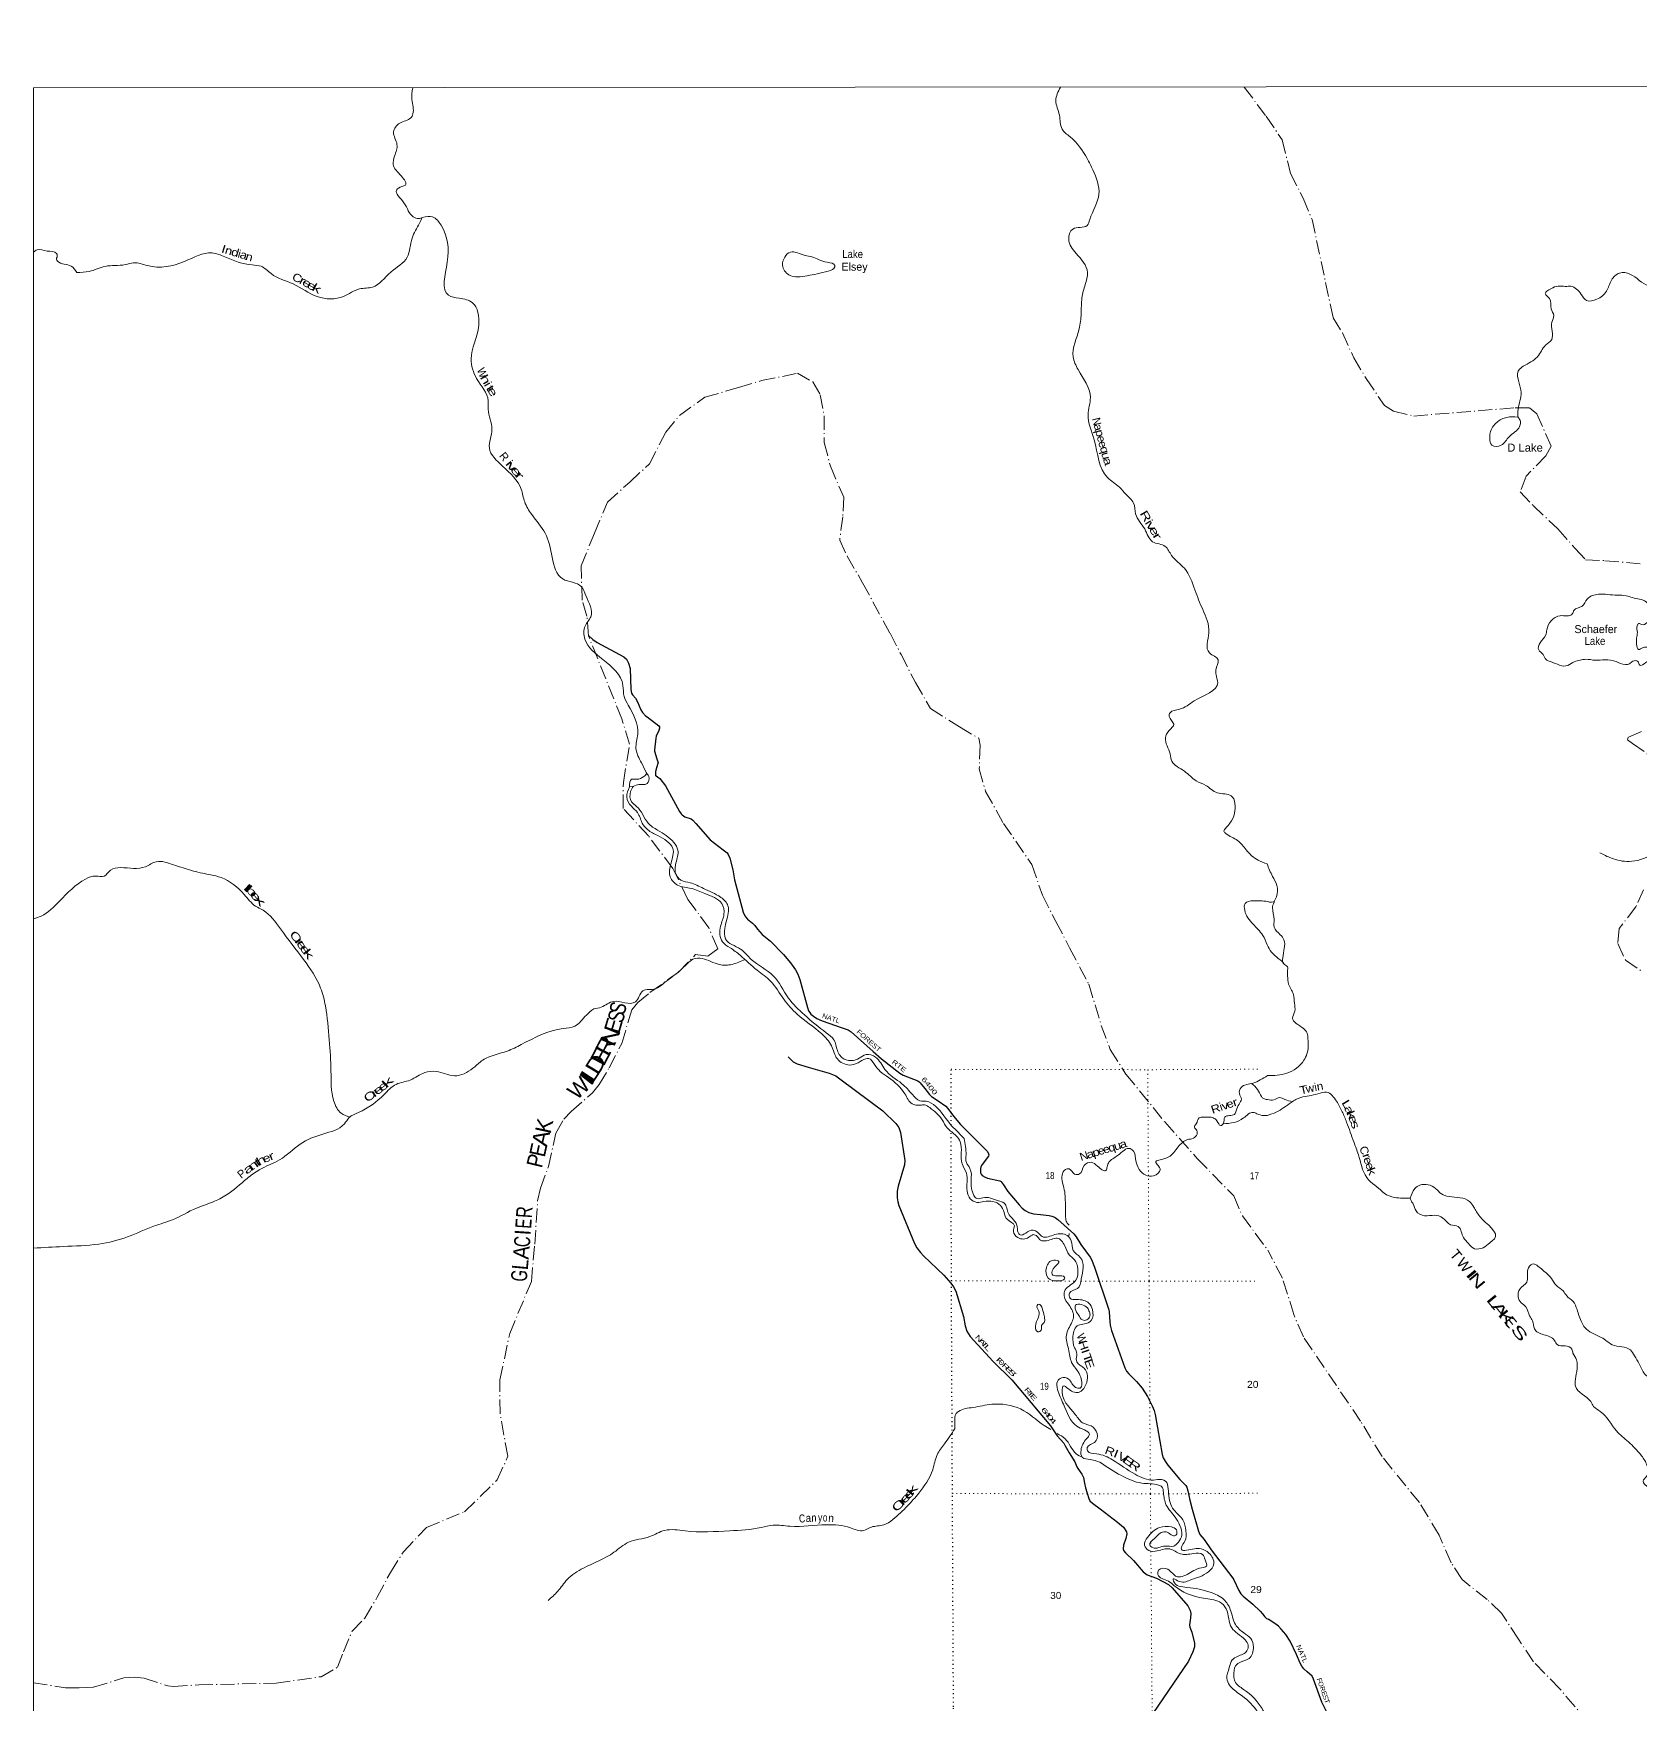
# Model space of a CAD drawing. Header units: feet. Extents: x -3 to 248627, y 0 to 184934.
# Drawn here: x 0 to 40191, y 143156 to 184934 of the extents above; entities that cross this region are included whole.
import ezdxf
from ezdxf.enums import TextEntityAlignment as Align

# ---------------------------------------------------------------- set-up
doc = ezdxf.new("R2010")
doc.units = ezdxf.units.FT
doc.header["$LTSCALE"] = 70
doc.linetypes.add('DOT_DASHED', pattern=[7.7, 5, -1.2, 0.3, -1.2])
doc.linetypes.add('DOTTED', pattern=[1.5, 0.3, -1.2])
for name, color, linetype, lineweight in [('29', 7, 'Continuous', 25), ('30', 7, 'Continuous', 35), ('39', 7, 'Continuous', 13), ('4', 7, 'Continuous', 13), ('44', 7, 'DOT_DASHED', 13), ('6', 7, 'DOTTED', 25), ('7', 7, 'DOTTED', 13)]:
    doc.layers.add(name, color=color, linetype=linetype, lineweight=lineweight)
doc.layers.add('41', color=7, linetype='Continuous')

msp = doc.modelspace()

# ---------------------------------------------------------------- linework, layer by layer
at = {"layer": '29'}
for points in [[(13881.97, 169885.85), (13985.37, 169783.3), (14095.18, 169711.25), (14763.25, 169347.72), (14829.52, 169288.32), (14882.4, 169193.74), (14919.2, 169053.32), (14941.78, 168529.02), (14958.56, 168443.62), (14980.55, 168396.64), (15057.19, 168318.75), (15109.82, 168224.64), (15191.04, 168028.23), (15232.78, 167956.71), (15308.17, 167878.27), (15345.22, 167849.83)], [(15345.22, 167849.83), (15640.54, 167623.14), (15657.54, 167600.27), (15657.54, 167565.29), (15643.1, 167508.63), (15576.9, 167362.2), (15563.73, 167319.25), (15531.2, 167020.55), (15532.54, 166988.95), (15537.33, 166963.43), (15584.15, 166827.09), (15617.22, 166721.95), (15619.92, 166698.41), (15618.98, 166678.61), (15567.56, 166519.55), (15558.08, 166477.82), (15554.05, 166417.3), (15556.74, 166386.36), (15562.12, 166377.61), (15570.27, 166370.88), (15641.42, 166325.83), (15662.9, 166307.16), (15804.27, 166123.18), (16158.57, 165482.4), (16196.57, 165425.98), (16220.77, 165401.77), (16253.03, 165374.87), (16293.67, 165350.63), (16448.47, 165297.34), (16486.92, 165267.26), (16567.42, 165183.55), (16920.6, 164775.85), (17250.65, 164520.48)], [(17250.65, 164520.48), (17345.66, 164446.96), (17376.78, 164403.72), (17412.51, 164316.77), (17488.16, 164027.9), (17535.54, 163773.01), (17748.13, 162966.58), (17788.1, 162871.69), (17814.99, 162838.06), (17859.34, 162794.47), (17984.25, 162694.78), (18043.5, 162633.61), (18111.41, 162544.87), (18164.48, 162472.2), (18226.47, 162406.95), (18431.98, 162241.45), (18758.7, 161909.94), (18933.35, 161700.13), (19059.61, 161522.01), (19118.85, 161412.28), (19167.11, 161285.58), (19355.12, 160583.48), (19385, 160501.67), (19414.57, 160455.94), (19444.15, 160418.28), (19506.7, 160363.4), (19589.32, 160309.33), (19721.98, 160252.22), (20228.58, 160078.56), (20371.64, 160021.48), (20447.85, 159973.43), (21000.11, 159484.59), (21207.72, 159299.02), (21667.44, 158940.04), (21749.57, 158888.48), (22119.55, 158746.12), (22151.35, 158726.17), (22178.23, 158700.62), (22293.05, 158558.32), (22406.74, 158406.04), (22462.61, 158354.43), (22627.68, 158250.97), (22815.38, 158112.82), (22865.42, 158061.57), (23008.85, 157867.56), (23186.49, 157653.67), (23856.05, 156978.69), (23888.04, 156923.79), (23890.73, 156899.57), (23884.67, 156868.35), (23723.11, 156658.37), (23691.79, 156600.97), (23681.03, 156555.24), (23683.95, 156453.17), (23697.16, 156418.04), (23726.74, 156385.76), (23796.87, 156343.36), (23861.16, 156319.85), (24168.63, 156247.23), (24197.2, 156231.08), (24207.96, 156220.32), (24255.38, 156153.33), (24364.57, 155985.23), (24647.15, 155651.43), (24729.51, 155567.96), (24804.78, 155511.46), (24890.81, 155460.35), (24949.96, 155438.83), (25007.48, 155426.63), (25187.15, 155406.76)], [(18871.33, 159346.71), (19000.56, 159226.57), (19098.95, 159173.32), (19376.3, 159094.68), (19902.88, 158939.23), (20065.16, 158876.86), (20198.68, 158778.32), (21240.03, 158001.18), (21568.68, 157685.76), (21640.55, 157582.9), (21686.18, 157457.42), (21791.1, 156759.72), (21780.36, 156650.25), (21624.38, 156112.78), (21602.91, 155990.34), (21603.7, 155821.29), (21613.66, 155724.02), (21642.74, 155632.66), (22033.05, 154685.63), (22095.36, 154576.56), (22183.6, 154456.96), (22258.88, 154376.64), (22769, 153887.54), (22941.72, 153687.58), (23006.24, 153596.12), (23065.94, 153489.53), (23259.65, 152853.78), (23302.89, 152624.98), (23344.98, 152490.47), (23424.58, 152360.51), (23997.58, 151731.14), (24465.38, 151277.94), (25432.24, 150128.61), (25598.05, 149872.44), (25765.5, 149690.64), (25802.15, 149625.48), (25903.13, 149450.38), (26038.68, 149224.17), (26092.5, 149098.21), (26117.73, 149061.9), (26220.79, 148915.86), (26259.18, 148829.2), (26286.09, 148691.23), (26312.95, 148576.33), (26393.6, 148307.31), (26420.48, 148253.51), (26481.16, 148190.11), (26676.53, 148046.65), (27113.63, 147715.83), (27259.26, 147589.05), (27333.55, 147476.08), (27345.29, 147422.26), (27318.3, 147307.2), (27256.89, 147138.03), (27253.88, 147051.02), (27259.26, 147007.98), (27309.96, 146953.5), (27507.57, 146759.83), (27748.55, 146478.03), (27850.49, 146400.29), (28081.69, 146317.34), (28383, 146157.9), (28480.26, 146070.67), (28872.29, 145625.25), (28924.5, 145506.81), (28942.18, 145431.56), (28931.39, 145326.01), (28912.16, 145151.08), (28915.3, 145092.61), (28969.23, 144968.58), (29032.76, 144693.7), (29033.59, 144597.62), (28997.68, 144474.46), (28888.4, 144244.71), (27995.87, 142935.12)], [(25187.15, 155406.76), (25403.07, 155382.88), (25466.12, 155370.23), (25519.89, 155350.06), (25552.15, 155332.57), (25618.29, 155283.76), (26017.24, 154920.98), (26079.97, 154850.61), (26195.31, 154654.42), (26425.62, 154340.39), (26463.51, 154279.38), (26537.2, 154089.92), (26893.65, 153028.46), (26903.82, 152970.99), (26919.04, 152727.95), (26928.6, 152638.39), (26962.22, 152511.21), (27291.84, 151574.9), (27337.23, 151488.36), (27392.92, 151422.82), (27582.47, 151237.14), (27727.04, 151066.01), (27857.22, 150861.1), (27977.06, 150624.83), (28025.45, 150506.46), (28054.08, 150406.2), (28227.09, 149408.88), (28255.93, 149328.44), (28299.67, 149244.78), (28371.21, 149144.3), (28665.95, 148786.47), (28819.2, 148636.73), (28845.41, 148589.74), (28866.02, 148498.37), (28915.3, 148267.6), (28974.57, 148044.94), (29133.06, 147488.13), (29172.29, 147409.21), (29275.27, 147279.24), (29453.11, 147023.16), (29993.34, 146320.61), (30022.69, 146271.2), (30144.37, 146008.73), (30194.97, 145927.85), (30255.44, 145866.76), (30491.21, 145667.3), (30680.73, 145487.64), (30732.64, 145428.83), (30795.8, 145347.71), (30834.8, 145310.47), (30879.12, 145289.74)], [(32354.95, 142949.1), (32221.04, 143217.51), (32015.07, 143794.63), (31974.58, 143863.05), (31853.69, 143972.76), (31773.12, 144052.89), (31719.35, 144117.45), (31680.02, 144194.66), (31588.51, 144411.11), (31428.19, 144737.64), (31321.47, 144905.66), (31205.92, 145041.62), (31133.28, 145115.49), (31068.76, 145169.3), (30879.12, 145289.74)]]:
    msp.add_lwpolyline(points, dxfattribs=at)
at = {"layer": '39'}
for p, q in [((15001.49, 166111.53), (14912.49, 166112.16)), ((25891.23, 154855.71), (25897.01, 154932.18))]:
    msp.add_line(p, q, dxfattribs=at)
for points in [[(9484.03, 183576.28), (9464.19, 183278.49), (9490.11, 182921.33), (9435.58, 182822.47), (9161.22, 182689.37), (9007.78, 182471.49), (9092.22, 182156.69), (9031.48, 181868.16), (8997.03, 181658.31), (9204.49, 181365.68), (9303.11, 181141.67), (9210.32, 181105.38), (9081.19, 181018.64), (9264.43, 180701.8), (9500.07, 180346.6), (9637.17, 180306.21), (9722.56, 180327.65)], [(25681.82, 183587.85), (25568.18, 183254.12), (25656.61, 182888.87), (25722.87, 182541.79), (25922.35, 182350.04), (26349.4, 181807.14), (26494.35, 181520.57), (26647.11, 180919.23), (26416.7, 180283.68), (26352.05, 180134.38), (25989, 180041.65), (25889.98, 179787.43), (26077.22, 179434.27), (26359.14, 178955.97), (26302.43, 178657.35), (26221.5, 178326.45), (26201, 177924.91), (26150.27, 177545.58), (26000.47, 176845.44), (26125.23, 176530.63), (26431.17, 175832.38), (26374.35, 175402.6), (26527.09, 174773.01), (26861.05, 173828.59), (27157.28, 173590.41), (27322.49, 173408.76), (27511.86, 173192.81), (27564.07, 172920.39), (27789.61, 172545.02), (27988.98, 172228.17), (28305.48, 172109.03), (28458.55, 171885.02), (28782.95, 171562.08), (29044.65, 171021.24), (29241.86, 170530.86), (29394.64, 169951.71), (29410.35, 169447.25), (29628, 169273.67), (29567.29, 169017.42), (29615.43, 168710.7), (29024.2, 168246.76), (28663.07, 168039.02), (28423.03, 167948.28), (28400.78, 167861.52), (28515.55, 167663.74), (28404.52, 167508.4), (28307.57, 167322.79), (28426.21, 166921.21), (28470.43, 166741.61), (28782.78, 166491.32), (29081.03, 166247.09), (29316.87, 166136.05), (29605.08, 165950.34), (29953.88, 165873.57), (30034.18, 165437.7), (29922.95, 165193.27), (29830.21, 165080.6)], [(1087.98, 178960.54), (1390.47, 178982.66), (1791.87, 179109.68), (2296.04, 179153.94), (2505.8, 179200.29), (2850.56, 179129.58), (3778.25, 179232.25), (4466.07, 179445.96), (4786.61, 179347), (5472.07, 179145.04), (5693.86, 179112.7), (5941.74, 178929.01), (6496.07, 178670.59), (7096.74, 178353.63), (7754.13, 178359.52), (8153.56, 178547.07), (8480.28, 178593.39), (8936.32, 178964.55), (9345.98, 179337.74), (9469.39, 179813.91), (9655.22, 180189.17), (9723.9, 180330.4)], [(9723.9, 180330.4), (9984.04, 180346.48), (10193.59, 180136.57), (10350.11, 179214.39), (10383.71, 178387.08), (10647.82, 178314.37), (10978.43, 178201.29), (11135.26, 177638.28), (10947.02, 176792.86), (11083.74, 176304.52), (11373.66, 175747.53), (11373.49, 175541.71), (11465.84, 175039.25), (11402.93, 174567.1), (11729.24, 174119.06), (12198.61, 173539.83), (12285.06, 173220.99), (12460.24, 172908.18), (12798.63, 172439.96), (12969.54, 171840.63), (13235.27, 171295.75), (13701.82, 171108.72), (13816.39, 170879.49), (13939.77, 170350.48), (13796.91, 170119.22), (13788.57, 169794.35), (14239.86, 169285.75), (14743.45, 168631.85), (14771.46, 168361.45), (14876.13, 168139.47), (15113.48, 167415.01), (15068.82, 167057.87), (15205.65, 166700.68), (15322.41, 166456.5)], [(37118.36, 175344.78), (37126.82, 175534.46), (37204.36, 175960.15), (37144.4, 176222.58), (37128.82, 176488.98), (37353.08, 176668.27), (37534.85, 176781.03), (37609.63, 176849.53), (37815.97, 177137.82), (37967.54, 177278.87), (37976.05, 177492.77), (37972.49, 177718.79), (38019.22, 177880.17), (37953.02, 178051.79), (37913.2, 178304.1), (37806.56, 178429.37), (37943.97, 178550.26), (38125.65, 178618.62), (38307.17, 178610.29), (38446.35, 178612.11), (38708.14, 178407.92), (38834.9, 178260.43), (39099.19, 178288.31), (39335.6, 178487.77), (39463.26, 178766.07), (39663.31, 178941.36), (39923.47, 178918.8), (40394.85, 178631.58), (40560.27, 178641.44), (40774.45, 178816.7), (41186.24, 178969.49), (41488.98, 179055.85), (42167.27, 179327.33), (42427.8, 179482.35), (42730.59, 179594.93), (42944.65, 179717.73), (43326.11, 179830.21), (43840.86, 180025.23), (44450.47, 180244.34), (44680.74, 180401.43), (44777.44, 180344.79), (45216.78, 180162.55), (45436.96, 180319.64), (45588.51, 180446.57), (45816.39, 180424.05), (46090.06, 180116.93), (46094.71, 179444.92), (45930.86, 179217.11), (46023.28, 179045.45), (46115.57, 178809.21), (46157.23, 178472.14), (46235.61, 178338.84), (46303.71, 178106.68), (46319.48, 177949.27)], [(1087.98, 178960.54), (942.92, 179117.97), (602.22, 179241.15), (574.03, 179291.6), (592.23, 179342.04), (580.2, 179430.83), (342.3, 179493.44), (90.26, 179523.77), (1.51, 179465)], [(19106.09, 179448.19), (18928.65, 179468.42), (18789.4, 179343.35), (18730.75, 179137.55), (18891.88, 178899.4), (19345.58, 178875.07), (19878.04, 178991.97), (20039.45, 179098.87), (20039.48, 179129.13), (19849.99, 179211.91), (19466.96, 179347.21), (19295.59, 179383.57), (19106.09, 179448.19)], [(37118.36, 175344.78), (36846.04, 175335.07), (36591.62, 175208.29), (36427.7, 174948.19), (36419.35, 174815.02), (36473.45, 174639.37), (36701.37, 174639.05), (36905.54, 174852.68), (37166.27, 175108.6), (37176.68, 175263.97), (37118.37, 175344.9)], [(38680.98, 169266.32), (38533.66, 169228.18), (38374.11, 169133.56), (37938.63, 169229.02), (37825.78, 169279.62), (37751.42, 169408.88), (37642.73, 169520.03), (37675.38, 169699.58), (37819, 169895.13), (37843.47, 170020.21), (37954.88, 170250.11), (38179.04, 170376.93), (38352.5, 170372.65), (38469.56, 170408.81), (38493.84, 170443.09), (38526.26, 170515.69), (38724.13, 170610.26), (38857.64, 170793.71), (39140.28, 170914.4), (39606.16, 170887.51), (39830.03, 170877.11), (39985.24, 170828.46), (40329.94, 170723.03), (40474.48, 170397.93), (40355.09, 170210.42), (40215.79, 170154.11), (40149.29, 170182.46), (40104.8, 170126.02), (40110.49, 169956.49), (40090.02, 169813.24), (40091.73, 169665.92), (40139.87, 169534.69), (40254.93, 169578.92), (40363.85, 169578.77), (40391.74, 169411.23), (40399.52, 169269.96), (40322.74, 169207.51), (40169.29, 169137.09), (40121.09, 169236.04), (40000.07, 169238.23), (39911.19, 169173.78), (39810.3, 169155.76), (39576.48, 169230.75), (39304.27, 169275.53), (39054.13, 169263.78), (38820.21, 169288.32), (38680.98, 169266.32)], [(14908.72, 166097.43), (14957.28, 166287.09), (15086.33, 166287.06), (15268.29, 166359.27), (15305.75, 166390.13), (15332.3, 166441.63)], [(15001.49, 166111.53), (15142.69, 166155.89), (15344.36, 166180.05), (15386.86, 166359.62), (15322.41, 166456.5)], [(14908.72, 166097.43), (14837.94, 165847.24), (14952.69, 165613.15), (15107.83, 165455.72), (15224.57, 165193.37), (15359.54, 165029.89), (15611.48, 164878.49), (15990.33, 164561.6), (15945.66, 164192.35), (15923.19, 163845.29), (16110.56, 163643.46), (16451.29, 163558.63), (16791.97, 163429.4), (17213.22, 163183.11), (17267.45, 162912.71), (17184.52, 162618.13), (17232.6, 162224.65), (17420.01, 162077.3), (17673.94, 161887.56), (18099.12, 161512.14), (18431.62, 161241.66), (18761.96, 160789.59), (19100.42, 160416.2), (19707, 159929.75), (19956.79, 159620.96), (20103.73, 159296.06), (20406.08, 159144.64), (20623.92, 159203.1), (20817.59, 159301.92), (20888.17, 159307.96), (21033.24, 159158.6), (21178.28, 158985.03), (21379.81, 158833.65), (21792.86, 158421.9), (21974.15, 158177.7), (22177.79, 158141.33), (22284.67, 158147.35), (22417.7, 158078.71), (22721.95, 157777.98), (22858.9, 157566.08), (23074.51, 157376.34), (23175.21, 157227), (23225.17, 156678.14), (23331.85, 156442.03), (23347.8, 156220.07), (23428.12, 155802.36), (23595.41, 155709.5), (23770.87, 155731.65), (24180.15, 155636.7), (24272.76, 155461.13), (24347.23, 155289.6), (24530.6, 155128.12), (24506.29, 154986.88), (24617.07, 154829.47), (24893.34, 154837.46), (25000.27, 154904.02), (25103.08, 154861.62), (25161.49, 154782.91), (25457.92, 154786.87), (25597.09, 154817.1), (25790.52, 154627.38), (25897.21, 154403.37), (26034.23, 154276.22), (26116.72, 154046.16), (26070.1, 153765.7), (25803.72, 153521.61), (25773.35, 153372.3), (25898.18, 153140.22), (26010.87, 152847.61), (25970.43, 152716.46), (25831.02, 152391.63), (25883.16, 152048.59), (25921.33, 151864.96), (25963.54, 151707.56), (26100.5, 151511.8), (26189.09, 151338.24), (26172.73, 151069.88), (26061.84, 151086.05), (25886.57, 151293.93), (25709.14, 151322.23), (25608.24, 151235.49), (25610.09, 151035.72), (25759.01, 150662.39), (26089.27, 150117.49), (26284.79, 150022.61), (26407.71, 149915.63), (26341.08, 149804.67), (26197.67, 149520.19), (26229.78, 149338.58), (26435.42, 149282.03), (26665.25, 149215.38)], [(23274.09, 157303.65), (23133.05, 157455.02), (22961.79, 157628.6), (22562.92, 158110.96), (22329.11, 158238.14), (22167.79, 158252.31), (21984.42, 158403.69), (21716.44, 158678.19), (21293.26, 159031.41), (21059.6, 159342.22), (20821.71, 159404.83), (20646.19, 159312.06), (20500.96, 159261.65), (20275.13, 159291.98), (20105.92, 159503.89), (20017.42, 159776.32), (19828.01, 159949.9), (19279.88, 160402.03), (18876.93, 160825.88), (18502.31, 161372.8), (17952.14, 161786.6), (17682.13, 162042.93), (17307.27, 162297.27), (17291.35, 162561.61), (17329.82, 162745.22), (17368.45, 163124.56), (17191.17, 163334.46), (16753.77, 163560.56), (16425.19, 163699.88), (16191.32, 163766.53), (16052.35, 163968.34), (16068.68, 164200.39), (16117.33, 164515.15), (16014.65, 164708.89), (15609.58, 165017.72), (15375.81, 165187.28), (15236.85, 165409.27), (15083.76, 165611.1), (14954.8, 165728.16), (14934.84, 165980.39), (15001.49, 166111.53)], [(29830.21, 165080.6), (29771.66, 164989.82), (29815.98, 164933.31), (30112.26, 164759.7), (30325.82, 164523.56), (30624.05, 164265.2), (30850.49, 164173.84)], [(39171.16, 164450.63), (39461.33, 164315.01), (39900.88, 164233.67), (40457.93, 164402.41), (41118.43, 164843.43), (41285.95, 164893.64), (41582.88, 165099.06), (41911.69, 165112.73), (42512.28, 164877.8), (43010.29, 164780.23), (43677.89, 164761.13), (43859.2, 164655.94), (44042.38, 164474.06), (44263.43, 164078.22), (44424.5, 163940.77), (44595.53, 163740.74), (44814.82, 163468), (44941.38, 163219.61), (45166.89, 163031.62), (45390.15, 162726.58), (45539.05, 162552.82), (45718.09, 162326.55), (45864.71, 162025.66), (46059.98, 161843.77), (46200.69, 161611.5), (46634.77, 160844.04), (46882.4, 160617.67), (47105.77, 160371.16), (47242.55, 160189.35), (47510.24, 159912.5), (47741.63, 159639.74), (47761.14, 159320.87), (48150.81, 158537.33), (48226.62, 158137.65), (48047.62, 157419.49), (47929.52, 156884.88), (48099.66, 156257.03), (48294.82, 156020.65), (49345.99, 155193.81), (49567.84, 155181.39), (50039.9, 155215.03), (50372.88, 155297.3), (50911.94, 155538.71), (51109.71, 155584.85), (51259.12, 155659.3), (51632.58, 155806.1), (51874.99, 155977.29), (52105.05, 156035.49), (52454.29, 156174.24), (53019.33, 156302.6), (53217.31, 156451.66), (53560.42, 156550.06), (53760.24, 156612.34), (53986.59, 156825.93), (54200.15, 156706.57), (54490.77, 156786.88), (54779.1, 156736.03), (55192.81, 156836.35), (55465.01, 156791.57), (55648.9, 156950.74), (56038.27, 156990.55), (56478.68, 157322.91), (57023.8, 157570.36), (57260.59, 157951.43), (57472.71, 158106.52), (57945.25, 158372.24), (58070.65, 158537.54), (58189.97, 158686.71), (58410.17, 158851.88), (58640.38, 158976.67), (58835.9, 158913.84), (59234.3, 158449.13), (59275.9, 158085.83), (59368.3, 157902.06), (59359.82, 157702.29), (59385.72, 157550.9), (59464.23, 157474.11), (59496.19, 157324.73), (59505.96, 157175.38), (59578.36, 157072.36), (59555.78, 156882.7), (59646.32, 156775.62), (59716.53, 156591.88), (59813.02, 156432.32), (59903.4, 156246.53), (59937.36, 156089.08), (60073.84, 155763.99), (60250.87, 155537.72), (60399.86, 155406.34), (60754.33, 155153.59), (61242.21, 155037.88)], [(1.81, 162798.16), (193.44, 162866.72), (649.48, 163239.9), (1303.3, 163792.61), (1563.49, 163869.21), (1767.16, 163865.13), (1926.59, 164014.4), (2182.74, 164078.9), (2803.85, 164102.96), (3072.15, 164227.99), (3503.63, 164149.18), (3741.52, 164076.48), (4166.9, 163951.27), (4693.12, 163832.08), (5273.53, 163408.19), (5555.6, 163115.53), (5745.07, 163012.57), (6178.24, 162548.36), (6756.35, 161779.43), (7183.26, 161069.05), (7301.87, 160623.08), (7397.96, 159773.56), (7441.68, 158992.65), (7513.65, 158239.99), (7696.91, 157939.29), (7917.87, 157842.39)], [(31357.09, 161484.89), (31357.22, 161600.03), (31264.6, 161680.88), (31240.69, 161822.17), (31269.88, 162276.19), (31181.39, 162403.45), (31024.45, 162589.33), (31030.9, 162779.01), (30985.13, 163075.73), (31082.52, 163352.06), (31095.21, 163634.56), (30986.76, 163860.73), (30850.49, 164173.84)], [(30857.11, 163235.97), (30500.2, 163250.27), (30300.51, 163183.74), (30290.29, 163012.23), (30499.72, 162665.11), (30743.49, 162386.59), (30854.91, 162149.33)], [(30857.11, 163235.97), (30913.63, 163216.74), (30962.14, 163216.74), (31034.25, 163226.94)], [(30854.91, 162149.33), (30958.61, 161969.89), (31087.45, 161848.62), (31258.92, 161700.58)], [(17792.83, 161784.62), (17474.11, 161659.6), (17151.47, 161657.67), (16726.1, 161805.08), (16490.15, 161786.98), (16362.34, 161689.77), (16106.76, 161451.72), (15736.63, 161169.59), (15555.96, 161050.56), (15239.25, 160996.32), (15057.53, 160723.96), (14786.81, 160701.15), (14509.19, 160736.41), (14200.4, 160593.03), (14010.81, 160548.69)], [(30859.59, 158879.47), (31345.61, 158940.29), (31771.89, 159264.59), (31879.48, 159593.38), (31871.84, 159799.23), (31851.96, 159940.52), (31753.38, 160063.76), (31487.66, 160318.4), (31544.51, 160493.89), (31534.83, 160689.65), (31511.08, 160907.63), (31458.87, 161016.68), (31374.57, 161216.58), (31362.9, 161422.43), (31357.09, 161484.89)], [(14010.81, 160548.69), (13827.18, 160393.36), (13536.57, 160114.98), (13248.15, 160058.56), (12201.24, 159655.27), (11850.23, 159493.94), (11448.84, 159368.94), (11178.5, 159223.73), (10988.82, 159062.35), (10530.91, 158874.81), (10071.23, 158983.89), (9788.89, 158955.72), (9421.73, 158768.16), (9070.76, 158661.31), (8768.07, 158405.12), (8130.48, 157957.33), (7898.47, 157830.27), (7775.33, 157672.92), (7234.69, 157418.81), (6671.87, 157166.73), (6157.33, 156775.41), (5648.96, 156527.35), (5344.28, 156309.51), (4829.73, 155898.01), (4480.72, 155718.52), (4075.27, 155565.27), (3474.11, 155276.88), (3028.32, 155121.62), (2356.6, 154851.41), (1632.51, 154667.98), (747.2, 154607.68), (3.07, 154565.5)], [(25898.64, 155139.01), (25840.77, 155213.46), (25813.29, 155343.7), (25805.45, 155608.03), (25779.58, 156025.72), (25725.43, 156390.96), (25808.23, 156532.19), (25898.99, 156550.32), (26038.02, 156417.11), (26159.01, 156421.12), (26274.13, 156632.96), (26451.65, 156713.62), (26612.89, 156614.71), (26820.51, 156511.74), (26852.85, 156600.52), (26895.29, 156715.52), (27111.19, 156878.91), (27429.95, 157054.38), (27512.57, 156987.77), (27568.84, 156747.63), (27816.58, 156392.43), (28014.19, 156378.26), (28177.65, 156527.53), (28123.29, 156632.47), (28068.92, 156729.34), (28175.84, 156777.74), (28391.66, 156846.29), (28629.82, 157100.47), (28859.86, 157280), (29007.09, 157314.26), (29097.92, 157415.13), (29073.82, 157536.21), (29031.52, 157596.75), (29077.97, 157671.4), (29148.67, 157820.7), (29273.71, 157840.84), (29505.6, 157822.62), (29594.27, 157751.98), (29690.96, 157628.86), (29757.55, 157683.33), (29789.94, 157838.69), (29910.97, 157883.05), (30036.02, 157911.27), (30080.46, 158002.06), (30149.16, 158169.52), (30209.75, 158288.55), (30159.46, 158429.81), (30201.93, 158581.14), (30498.45, 158694.06), (30680, 158770.69), (30859.59, 158879.47)], [(30461.72, 158680.73), (30607.21, 158536.64), (30711.92, 158357.03), (30760.28, 158310.6), (30857.38, 158281.03)], [(30859.59, 157886.48), (31079.34, 157965.96), (31450.99, 158207.6), (31697.33, 158334.39), (32117.06, 158420.58), (32339.03, 158466.68), (32586.65, 158240.31), (32729.31, 157977.77), (32839.7, 157713.25), (33018.2, 157224.64), (33132.5, 156903.62), (33341.08, 156334.24), (33437.67, 156223.11), (33645.09, 156061.38), (33779.97, 155938.09), (34039.96, 155834.81), (34431.22, 155814.08)], [(29750.32, 157673.96), (30023.75, 157709.49), (30261.79, 157820.41), (30503.89, 157961.59), (30596.63, 157927.26), (30759.93, 157880.81), (30859.59, 157886.48)], [(30857.38, 158281.03), (31021.49, 158272.78), (31166.84, 158331.1), (31293.82, 158286.52), (31480.34, 158225.39)], [(30880.26, 142740.58), (30723.46, 143055.97), (30264.09, 143536.32), (30044.46, 143738.16), (30020.37, 143871.35), (30068.98, 144133.65), (30184, 144220.38), (30399.84, 144311.13), (30510.99, 144595.61), (30442.6, 144809.52), (30265.26, 144950.81), (30061.76, 145156.68), (29928.99, 145536.06), (29771.9, 145782.28), (29429.24, 145963.97), (28844.55, 146085.19), (28509.61, 146245.2), (28503, 146295.9), (28610.77, 146252.73), (28925.36, 146266.77), (29389.34, 146478.52), (29518.56, 146674.21), (29395.77, 146942.62), (29200.25, 147049.61), (28837.25, 147015.4), (28710.23, 147039.65), (28708.25, 147088.08), (28797.11, 147243.43), (28821.52, 147499.68), (28745.12, 147774.12), (28549.69, 147988.06), (28390.7, 148371.49), (28272.06, 148769.03), (28209.56, 148783.17), (28011.92, 148769.1), (27548.24, 148914.5), (26985.93, 149273.82), (26580.73, 149425.26), (26363.01, 149499.97), (26355.01, 149584.72), (26536.6, 149711.8), (26599.3, 149931.72), (26448.21, 150121.44), (26236.54, 150202.2), (26061.27, 150399.99), (25727.06, 151047.8), (25753.34, 151120.43), (25884.35, 151045.74), (26166.6, 150971.01), (26293.75, 151104.15), (26310.23, 151523.85), (26233.31, 151599.8), (26149.02, 151655.05), (26080.54, 151755.96), (26094.79, 151921.42), (26038.46, 152076.8), (25994.33, 152361.32), (26131.69, 152641.76), (26284.97, 152671.99), (26452.41, 152760.73), (26482.88, 153029.09), (26396.3, 153188.52), (26091.89, 153281.42), (25922.53, 153315.77), (25906.5, 153444.91), (26108.25, 153557.86), (26205.23, 153791.9), (26179.47, 154336.71), (26004.17, 154508.27), (25953.96, 154752.44), (25849.21, 154883.63), (25544.73, 154903.88), (25226.08, 154857.56), (25115.26, 154960.49), (24998.34, 155017.02), (24814.78, 154944.43), (24673.58, 154896.04), (24625.24, 154956.59), (24593.13, 155142.23), (24472.28, 155315.8), (24385.66, 155428.82), (24276.99, 155693.18), (24129.83, 155751.73), (23740.7, 155828.51), (23593.48, 155806.35), (23520.94, 155883.05), (23450.68, 156258.38), (23420.68, 156561.06), (23332.07, 156704.35), (23322.15, 156898.06), (23274.09, 157303.65)], [(34431.22, 155814.08), (34544.68, 156056.08), (34673.95, 156140.66), (35065.09, 156061.41), (35210.02, 155921.96), (35401.51, 155859.13), (35911.56, 155733.3), (36022.21, 155591.88), (36170.98, 155357.58), (36534.9, 154800.1), (36498.52, 154765.84), (36379.31, 154665.11), (36201.58, 154556.39), (35993.86, 154574.84), (35891.21, 154681.94), (35758.4, 154831.46), (35706.27, 154982.88), (35627.87, 155108.11), (35438.36, 155152.77), (35241.05, 155324.58), (35041.5, 155389.44), (34787.32, 155375.67), (34575.78, 155497.05), (34501.52, 155674.74), (34463.33, 155735.33), (34428.61, 155814.22)], [(25686.37, 153753.34), (25527.58, 153749.67), (25377.32, 153818.59), (25333.17, 154078.9), (25518.85, 154268.53), (25645.86, 154234.19), (25540.89, 154097.01), (25474.19, 153913.4), (25603.22, 153873.01), (25786.69, 153838.66), (25784.64, 153798.31), (25733.05, 153766.49), (25686.37, 153753.34)], [(38500.35, 151942.38), (38471.56, 152040.76), (38304.32, 152125.75), (38104.69, 152154.29), (38040.36, 152259.31), (37768.36, 152402.98), (37534.69, 152548.6), (37488.72, 152750.47), (37416.36, 152871.65), (37324.04, 153095.78), (37205.26, 153200.88), (37128.92, 153348.31), (37173.69, 153539.96), (37343.5, 153719.32), (37370.37, 154030.06), (37479.58, 154169.15), (37709.26, 154045.73), (37964.93, 153805.23), (38077.53, 153637.57), (38256.75, 153496.06), (38343.23, 153374.86), (38508.33, 153231.34), (38600.7, 153031.43), (38721.04, 152704.34), (38797.42, 152579.12), (39170.11, 152352.58), (39311.12, 152267.62), (39480.31, 152152.36), (39935.89, 152020.55), (40036.44, 151877.13), (40157.04, 151673.14), (40295.69, 151418.67), (40470.96, 151317.52), (40688.67, 151254.66), (40722.74, 151149.67), (40748.54, 150949.85), (40857.1, 150778.17), (40941.76, 150747.78), (41086.89, 150703.18), (41058.47, 150616.45), (41056.1, 150446.94), (41172.83, 150321.65), (41390.41, 150196.23), (41454.79, 150117.44), (41601.88, 150044.58), (41716.5, 149876.93), (41820.99, 149685.07), (41903.37, 149531.58), (41985.59, 149303.43), (42025.64, 149164.13), (42107.88, 148946.07), (42343.69, 148856.94), (42492.99, 148874.9), (42603.67, 148749.62), (42678.12, 148664.76), (42877.45, 148492.95), (43006.22, 148339.4), (43062.31, 148153.66), (43080.17, 148014.4), (43136.12, 147760.05), (43117.59, 147580.47), (43080.68, 147291.94), (42979.44, 147104.41), (42696.9, 147034.17), (42446.98, 147125.34), (42120.57, 147291.27), (41979.41, 147309.63), (41725.57, 147457.3), (41520.13, 147598.85), (41062.65, 147785.15), (40881.52, 147981.16), (40704.54, 148231.64), (40539.46, 148381.2), (40398.67, 148577.15), (40251.78, 148742.83), (40340.77, 148861.77), (40339.39, 149166.5), (40196.67, 149400.79), (39884.7, 149724.11), (39588.77, 149996.96), (39182.34, 150485.89), (39015.19, 150611.24), (38942.83, 150732.42), (38560.4, 151118.4), (38552.56, 151229.4), (38595.44, 151479.58), (38585.98, 151776.24), (38500.35, 151942.38)], [(25274.86, 152884.12), (25230.63, 153043.54), (25139.99, 153166.65), (25097.61, 153132.36), (25135.82, 153007.25), (25131.65, 152837.75), (25058.87, 152609.76), (25115.22, 152478.59), (25203.98, 152516.9), (25210.13, 152633.93), (25278.75, 152708.57), (25286.9, 152805.43), (25274.86, 152884.12)], [(26359.91, 153075.53), (26210.76, 153158.3), (26061.52, 153140.18), (26051.36, 153051.4), (26137.95, 152896.01), (26232.62, 152772.9), (26339.45, 152771.73), (26420.24, 152873.74), (26406.21, 152976.65), (26359.91, 153075.53)], [(23044.25, 150051.7), (23042.41, 150267.61), (23066.73, 150412.88), (23131.32, 150481.47), (23494.38, 150584.28), (23968.33, 150662.86), (24684.1, 150545.64), (25275.29, 150133.34), (25439.59, 150029.32)], [(12869.32, 145758.43), (13111.49, 145988.4), (13349.68, 146282.94), (13753.23, 146567.35), (14517.82, 146962.64), (14883.02, 147212.75), (15411.47, 147355.88), (15786.67, 147511.15), (16294.83, 147498.91), (17411.99, 147500.64), (18200.52, 147583.16), (18497, 147641.6), (18916.41, 147615.26), (19833.96, 147651.34), (20432.81, 147574.51), (20763.47, 147507.84), (20955.11, 147592.53), (21263.68, 147646.93), (21491.66, 147782.07), (21860.97, 148125), (22139.51, 148441.72), (22488.86, 149028.81), (22600.08, 149402.08), (22783.81, 149676.46), (23044.25, 150051.7)], [(25599.16, 149931.75), (25799.66, 149802.71), (26077.26, 149428.01), (26232.3, 149337.65)], [(26665.25, 149215.38), (27209.44, 148880.28), (27715.43, 148692.5), (28138.86, 148643.96), (28217.47, 148603.58), (28257.68, 148460.31), (28330.02, 148145.51), (28549.57, 147842.78), (28670.39, 147632.9), (28720.6, 147392.76), (28631.73, 147217.24), (28514.69, 147118.39), (28296.91, 147120.47), (27986.33, 147080.19), (27919.83, 147142.76), (28034.92, 147312.23), (28264.94, 147475.61), (28351.64, 147467.52), (28492.73, 147380.72), (28571.38, 147392.8), (28581.57, 147523.96), (28458.62, 147596.63), (28162.18, 147582.58), (27859.5, 147334.47), (27786.74, 147144.82), (27891.49, 147007.58), (28103.22, 146999.45), (28417.84, 147045.78), (28687.95, 146924.64), (29008.59, 146932.63), (29236.44, 146910.37), (29302.87, 146775.16), (29335, 146613.73), (29211.96, 146575.42), (28854.9, 146410.05), (28683.44, 146351.58), (28592.7, 146355.64), (28364.99, 146541.34), (28139.12, 146517.19), (28118.86, 146408.23), (28384.03, 146240.8), (28520.63, 146137.2), (29259.73, 145812.68), (29662.96, 145721.77), (29826.15, 145548.2), (29966.92, 145071.96), (30114.01, 144930.67), (30305.45, 144773.23), (30377.93, 144642.06), (30347.57, 144502.83), (30111.52, 144359.63), (29980.37, 144272.9), (29903.58, 144079.21), (29844.88, 143812.87), (29911.29, 143639.33), (30175.26, 143411.24), (30578.25, 143025.74), (30723.22, 142761.37), (30777.4, 142442.54), (30750.85, 142030.91), (30430.11, 141899.84), (30305, 141790.91), (30325.06, 141667.82), (30377.36, 141506.38), (30316.7, 141316.72), (30272.17, 141112.93), (30286.1, 140882.9), (30241.67, 140810.27), (29993.66, 140838.58), (29479.51, 140919.43), (29326.26, 140925.52), (29257.58, 140778.24), (29376.39, 140584.5), (29729.13, 140390.7), (30162.6, 140291.71), (30531.44, 140065.62), (30619.97, 139825.48), (30516.98, 139656.01), (30363.54, 139436.11), (30347.26, 139254.51), (30474.2, 139135.43), (30673.79, 139072.82), (30774.58, 139028.4), (30888.21, 138953.71)]]:
    msp.add_spline(points, degree=3, dxfattribs=at)
at = {"layer": '4'}
msp.add_lwpolyline([(0, 183577.08), (30826.42, 183598.29), (61611.62, 183645.77), (92479.02, 183767.9), (123305.1, 183916.31), (154130.93, 184107.12), (184956.47, 184340.33), (215781.67, 184615.95), (246606.46, 184933.96), (248626.55, 1367.98), (217549.25, 1047.36), (186473.05, 772.71), (155393.5, 534.37), (124315.15, 341.99), (93236.57, 192.37), (62157.81, 85.49), (31078.95, 21.37), (0, -0.01)], close=True, dxfattribs=at)
msp.add_lwpolyline([(0, 183577.08), (30826.42, 183598.29), (61611.62, 183645.77), (92479.02, 183767.9), (123305.1, 183916.31), (154130.93, 184107.12), (184956.47, 184340.33), (215781.67, 184615.95), (246606.46, 184933.96), (248626.55, 1367.98), (217549.25, 1047.36), (186473.05, 772.71), (155393.5, 534.37), (124315.15, 341.99), (93236.57, 192.37), (62157.81, 85.49), (31078.95, 21.37), (0, -0.01)], close=True, dxfattribs=at)
at = {"layer": '44'}
msp.add_line((30280.45, 183591.26), (30827.43, 182862.55), dxfattribs=at)
for points in [[(30827.43, 182862.55), (31228.37, 182269.75), (31433.7, 181435.24), (31752.9, 180814.1), (31975.39, 180284.5), (32503.04, 177822.43), (32734.12, 177447.38), (33019.63, 176821.94), (33326.31, 176305.16), (33788.55, 175634.4), (34015.67, 175493.19), (34520.57, 175369.64), (37054.41, 175574.61), (37412.15, 175575.84), (37592.97, 175426.12), (37958.25, 174617.21), (37823.31, 174374.54), (37326.14, 173863.35), (37182.63, 173470.31), (37502.12, 173128.97), (38124.38, 172546.45), (38557.34, 172055.16), (38813.77, 171776.24), (39297.75, 171752.84), (40253.03, 171668.42)], [(0, 143700.21), (799.94, 143576.55), (1141.29, 143571.61), (1506.06, 143591.92), (2263, 143825.38), (2529.64, 143845.17), (2766.16, 143818.99), (3362.29, 143624.41), (3505.24, 143611.84), (4140.3, 143648.44), (6072.64, 143693.8), (7193.18, 143853.28), (7603.4, 144089.55), (7755.74, 144475.65), (7967.33, 144991.87), (8284.55, 145315.77), (8597.62, 145840.78), (8927.62, 146462.23), (9253.37, 146974.72), (9828.61, 147584.57), (10784.33, 147978.04), (11600.65, 148773.21), (11862.99, 149365.06), (11668.84, 150432.79), (11664.89, 151274.99), (11910.5, 152432.45), (12452.15, 153733.54), (12537.02, 154668.28), (12609.25, 155749.63), (12676.97, 156064.23), (12880.14, 156609.69), (13062.23, 157444.25), (13266.61, 157791.42), (13447.17, 157982.11), (13980.09, 158449.33), (14145.73, 158660.38), (14394.66, 159071.12), (14711.98, 159679.94), (14961.73, 160527.35), (15110.6, 160709.4), (15418.52, 160956.55), (16129.04, 161466.37), (16560.46, 161903.86), (16869.11, 161863.18), (17114.42, 162052.71), (16890.49, 162575.59), (16366.41, 163285.84), (15990.35, 164059.53), (15377.51, 164874.19), (14747.72, 165558.88), (14752.16, 166208.37), (14908.92, 167164.35), (14714.63, 167796.29), (13882.33, 169867.13), (13840.21, 170369.78), (13721.95, 170767.38), (13696.86, 171622.07), (14031.16, 172440.47), (14356.99, 173216.94), (14911.05, 173717.77), (15405.91, 174172.26), (15812.08, 174965.81), (16158.94, 175386.2), (16793.33, 175837.06), (17630.61, 176083.4), (18205.71, 176253.29), (19106.39, 176437.03), (19486.86, 176220.65), (19677.03, 175902.95), (19774.11, 175375.37), (19778.12, 174709.15), (19930.15, 174114.75), (20263.93, 173340.89), (20242.63, 172850.56), (20162.1, 172263.62), (20352.24, 171862.12), (20736.8, 171197.41), (21421.37, 169938.88), (21696.04, 169407.82), (22055.21, 168705.29), (22435.54, 168057.32), (23158.43, 167595.08), (23640.36, 167312.05), (23674.13, 167144.58), (23652.8, 166549.49), (23809.06, 165984.44), (24257, 165185.89), (24971.24, 164153.75), (25233.14, 163387.99), (25566.96, 162731.46), (25913.47, 162074.97), (26390.97, 161163.41), (26703.52, 160133.87), (26927.43, 159531.37), (27320.46, 158916.97), (28292.57, 157722.44), (29104.1, 156803.81), (30017.11, 155873.02), (30232.59, 155375.25), (30866.42, 154519.37)], [(40210.66, 167483.85), (39882.23, 167340.74), (39865.32, 167273.86), (39991.48, 167182.42), (40756.88, 166637.98)], [(40265.33, 163525.12), (40075.49, 163098.51), (39654.04, 162558.35), (39619.97, 162186.56), (39813.12, 161765.44), (40237.89, 161478.75)], [(40443.61, 141388.36), (39997.51, 141411.89), (39602.39, 141874.08), (38173.24, 143547.96), (37513.21, 144226.39), (37139.24, 144788.88), (36710.65, 145438.88), (36353.28, 145784.27), (35730.93, 146279.08), (35453.61, 146699.92), (35155.54, 147392.12), (34659.78, 148204.76), (33726.69, 149354.15), (33188.93, 150241.81), (31760.24, 152345.83), (31520.95, 152904.6), (31235.74, 153818.18), (30866.42, 154519.37)]]:
    msp.add_lwpolyline(points, dxfattribs=at)
at = {"layer": '6'}
msp.add_line((22949.4, 157641.51), (22946.83, 159037.04), dxfattribs=at)
msp.add_lwpolyline([(22995.04, 137668.5), (23001.85, 137799.56), (23008.25, 143102.37), (22982.42, 148431.41), (22956.57, 153748.35), (22949.69, 157482.69)], dxfattribs=at)
at = {"layer": '7'}
for p, q in [((22956.57, 153748.35), (26057.45, 153743.74)), ((30610.96, 148439.51), (28375.25, 148424.93)), ((27942.63, 147202.94), (27943.38, 147108.1))]:
    msp.add_line(p, q, dxfattribs=at)
for points in [[(22946.83, 159037.04), (27865.14, 159027.68), (30692.32, 159039.05)], [(27865.14, 159027.68), (27899.08, 153741.01), (27930.68, 148784.41)], [(26198.45, 153743.54), (27899.08, 153741.01), (30585.1, 153742.33)], [(28262.88, 148424.2), (27932.99, 148422.05), (22982.42, 148431.41)], [(27931.47, 148660.97), (27932.99, 148422.05), (27940.85, 147427.71)], [(27944.32, 146989.11), (27974.98, 143111.16), (28021.39, 137785.51), (28031.41, 137674.23)]]:
    msp.add_lwpolyline(points, dxfattribs=at)

# ---------------------------------------------------------------- texts
at = {"layer": '30'}
for s, rotation, width, p in [('NATL', 341.079, 1.1, (19927.64, 160255.72)), ('FOREST', 318.486, 1.15, (20852.39, 159708.83)), ('RTE', 322.015, 1.25, (21612.07, 159073)), ('6400', 308.9, 1.45, (22361.86, 158584.51)), ('N', 312.316, 1.6, (23601.24, 152267.55)), ('A', 312.316, 1.75, (23681.04, 152182.3)), ('T', 312.316, 1.95, (23742.29, 152115.51)), ('L', 312.316, 1.95, (23817.68, 152032.73)), ('F', 315.908, 1.9, (24126.88, 151705.06)), ('R', 315.908, 1.65, (24275, 151559.85)), ('E', 315.908, 1.8, (24356.09, 151481.28)), ('S', 315.908, 1.8, (24433.46, 151406.33)), ('R', 310.072, 1.5, (24825.57, 150960.17)), ('T', 310.072, 1.85, (24890.96, 150880.78)), ('E', 310.072, 1.65, (24964.88, 150799.53)), ('6', 310.072, 1.95, (25242.54, 150462.85)), ('4', 310.072, 1.9, (25306.79, 150380.81)), ('0', 310.072, 2, (25381.67, 150292.21)), ('4', 310.072, 1.9, (25447.16, 150213.13)), ('NATL', 292.918, 1.15, (31667.83, 144403.25)), ('F', 289.641, 1.15, (32107.23, 143744.65)), ('E', 289.641, 1.1, (32225.42, 143412.95)), ('S', 289.641, 1.1, (32259.27, 143318.63)), ('T', 290.515, 1.3, (32295.25, 143219.19))]:
    msp.add_text(s, height=120, rotation=rotation, dxfattribs=dict(at, width=width)).set_placement(p, align=Align.CENTER)
for s, rotation, p in [('O', 315.908, (24166.97, 151664.5)), ('T', 315.908, (24472.54, 151370.93)), ('O', 289.641, (32142.69, 143648.58)), ('R', 289.641, (32184.45, 143528.3))]:
    msp.add_text(s, height=120, rotation=rotation, dxfattribs=at).set_placement(p, align=Align.CENTER)
at = {"layer": '41'}
for s, height, rotation, width, p in [('I', 200, 342.478, 1.35, (4728.22, 179449.33)), ('n', 200, 343.483, 1.2, (4858.95, 179408.99)), ('d', 200, 343.483, 1.3, (5017.94, 179365.11)), ('a', 200, 343.683, 1.2, (5229.32, 179301.28)), ('n', 200, 343.683, 1.2, (5372.15, 179255.07)), ('C', 200, 335.056, 1.2, (6553.1, 178732.29)), ('r', 200, 332.737, 1.55, (6683.36, 178667.21)), ('e', 200, 331.139, 1.45, (6792.33, 178606.12)), ('e', 200, 331.139, 1.45, (6910.39, 178537.86)), ('k', 200, 331.914, 1.6, (7038.56, 178471.35)), ('h', 200, 300.141, 1.55, (11217.71, 176234.03)), ('i', 200, 300.141, 1.3, (11280.48, 176118.45)), ('t', 200, 302.118, 1.45, (11339.64, 176019.03)), ('e', 200, 302.118, 1.55, (11398.77, 175923.94)), ('a', 200, 283.434, 1.15, (26530.26, 175065.87)), ('p', 200, 285.353, 1.2, (26573.57, 174916.92)), ('e', 200, 285.353, 1.1, (26609.84, 174773.77)), ('e', 200, 285.436, 1.1, (26645.09, 174637.43)), ('i', 200, 308.296, 1.6, (11820.86, 174132.1)), ('v', 200, 309.141, 1.95, (11901.27, 174036.94)), ('q', 200, 285.436, 1.2, (26691.21, 174497.91)), ('u', 200, 285.436, 1.25, (26724.84, 174349.97)), ('a', 200, 288.292, 1.25, (26772.08, 174200.6)), ('e', 200, 310.308, 1.85, (11994.31, 173927.89)), ('r', 200, 310.308, 2.05, (12080.9, 173819.23)), ('R', 200, 300.701, 1.45, (27730.1, 172815.11)), ('i', 200, 301.297, 1.35, (27808.7, 172667.63)), ('v', 200, 301.297, 1.65, (27871.63, 172562.07)), ('e', 200, 301.692, 1.55, (27945.95, 172444.92)), ('r', 200, 302.667, 1.75, (28021.59, 172312.29)), ('I', 200, 318.092, 2.2, (5283.67, 163506.59)), ('b', 200, 318.092, 2, (5386.21, 163414.55)), ('e', 200, 311.707, 1.9, (5483.21, 163302.86)), ('x', 200, 313.25, 2.35, (5583.15, 163195.22)), ('C', 200, 307.756, 1.55, (6479.57, 162292.2)), ('r', 200, 307.756, 1.95, (6569.94, 162174.88)), ('e', 200, 306.119, 1.7, (6633.58, 162083.4)), ('e', 200, 306.119, 1.7, (6718.17, 161969.92)), ('k', 200, 306.119, 1.9, (6798, 161862.71)), ('k', 200, 42.428, 2.15, (8921.83, 158644.92)), ('C', 200, 35.655, 1.45, (8460.13, 158283.14)), ('r', 200, 35.655, 1.85, (8582.96, 158371.25)), ('e', 200, 35.655, 1.65, (8682.91, 158447.08)), ('e', 200, 37.273, 1.75, (8800.53, 158538.77)), ('T', 200, 11.687, 1.25, (31781.73, 158428.67)), ('w', 200, 11.521, 1.1, (31941.85, 158467.04)), ('n', 200, 11.838, 1.1, (32191.38, 158517.75)), ('R', 200, 18.529, 1.2, (29595.32, 157961)), ('v', 200, 18.529, 1.25, (29830.49, 158039.83)), ('e', 200, 18.529, 1.15, (29952.93, 158080.87)), ('r', 200, 18.529, 1.3, (30079.85, 158123.41)), ('L', 200, 300.758, 1.55, (32761.38, 158109.22)), ('a', 200, 296.249, 1.45, (32812.94, 157980.41)), ('k', 200, 293.436, 1.45, (32866.79, 157860.9)), ('e', 200, 291.866, 1.25, (32912.31, 157747.12)), ('s', 200, 290.214, 1.45, (32960.26, 157617.34)), ('e', 200, 16.851, 1.1, (26856.02, 156948.43)), ('q', 200, 16.851, 1.2, (26990.17, 156989.06)), ('u', 200, 16.851, 1.25, (27134.86, 157032.89)), ('a', 200, 16.851, 1.2, (27278.79, 157076.48)), ('C', 200, 289.718, 1.1, (33188.81, 156977.83)), ('n', 200, 34.702, 1.75, (5546.09, 156555.79)), ('t', 200, 32.245, 1.5, (5657.26, 156629.39)), ('h', 200, 29.428, 1.55, (5741.59, 156678.22)), ('e', 200, 23.37, 1.3, (5864.46, 156727.9)), ('r', 200, 23.37, 1.45, (5989.52, 156780.99)), ('N', 200, 17.605, 1.1, (26300.03, 156775.46)), ('a', 200, 17.605, 1.25, (26456.9, 156825.23)), ('p', 200, 17.605, 1.25, (26598.74, 156870.24)), ('e', 200, 16.851, 1.1, (26729.42, 156910.08)), ('r', 200, 289.718, 1.35, (33250.85, 156839.94)), ('e', 200, 289.718, 1.2, (33280.58, 156724.95)), ('e', 200, 290.52, 1.2, (33329.71, 156585.33)), ('a', 200, 36.426, 1.8, (5434.05, 156477.06)), ('k', 200, 290.52, 1.4, (33372.78, 156451.87)), ('I', 266.2, 309.178, 2.05, (35859.71, 153832.06)), ('N', 266.2, 309.178, 1.6, (35998.33, 153668.39)), ('L', 266.2, 309.178, 1.85, (36427.78, 153134.98)), ('A', 266.2, 309.178, 1.7, (36570.76, 152949.27)), ('K', 266.2, 309.178, 1.75, (36737.16, 152741.3)), ('S', 266.2, 309.178, 1.8, (37058.68, 152365.39)), ('H', 200, 289.394, 1.25, (26164.54, 152104.67)), ('I', 200, 289.394, 1.4, (26215.14, 151955.8)), ('T', 200, 289.394, 1.4, (26269.63, 151789.67)), ('E', 200, 290.677, 1.4, (26313.23, 151638.14)), ('R', 200, 339.148, 1.25, (26885.49, 149397.68)), ('I', 200, 338.148, 1.45, (27038.4, 149335.69)), ('V', 200, 329.749, 1.45, (27195.74, 149250.39)), ('E', 200, 324.637, 1.8, (27333.33, 149155.08)), ('R', 200, 325.752, 1.55, (27484.76, 149049.82)), ('r', 200, 44.426, 2.25, (21795.95, 148173.29)), ('e', 200, 47.174, 1.95, (21876.66, 148259.96)), ('e', 200, 47.174, 1.95, (21971, 148361.39)), ('k', 200, 50.162, 2.05, (22047.6, 148456.44)), ('C', 200, 4.07, 0.8, (19228.76, 147709.43)), ('C', 200, 41.339, 1.65, (21686.82, 148060.3)), ('a', 200, 4.07, 0.9, (19385.06, 147720.56)), ('n', 200, 2.297, 0.85, (19521.92, 147729.61)), ('y', 200, 358.874, 0.8, (19672.59, 147734.53)), ('o', 200, 358.874, 0.75, (19797.77, 147732.07)), ('n', 200, 355.057, 0.95, (19941.48, 147721.57))]:
    msp.add_text(s, height=height, rotation=rotation, dxfattribs=dict(at, width=width)).set_placement(p, align=Align.CENTER)
for s, height, rotation, p in [('i', 200, 343.483, (5125.45, 179329.97)), ('W', 200, 290.012, (11131.02, 176415.7)), ('N', 200, 283.434, (26496.43, 175210.51)), ('R', 200, 308.296, (11693.85, 174292.97)), ('i', 200, 11.521, (32081.5, 158495.51)), ('i', 200, 18.529, (29728.21, 158005.56)), ('P', 200, 38.413, (5267.6, 156350.81)), ('T', 266.2, 309.178, (35466.07, 154314.54)), ('W', 266.2, 309.178, (35676.3, 154060.55)), ('E', 266.2, 309.178, (36836.75, 152634.3)), ('W', 200, 290.394, (26125.84, 152270.9))]:
    msp.add_text(s, height=height, rotation=rotation, dxfattribs=at).set_placement(p, align=Align.CENTER)
for s, width, p in [('Lake', 0.9, (20224.48, 179319.12)), ('D Lake', 1.05, (36856.19, 174479.97)), ('Lake', 0.9, (38787.78, 169646.66))]:
    msp.add_text(s, height=200, dxfattribs=dict(at, width=width)).set_placement(p)
for s, p in [('Elsey', (20206.86, 179001.73)), ('Schaefer', (38536.4, 169942.25))]:
    msp.add_text(s, height=200, dxfattribs=at).set_placement(p)
at = {"layer": '44'}
for s, rotation, width, p in [('S', 73.579, 0.8, (14770.09, 160307.23)), ('S', 73.579, 0.8, (14811.56, 160510.89)), ('N', 67.471, 1.2, (14606.9, 159792.06)), ('E', 62.471, 1.25, (14360.77, 159285.55)), ('R', 62.471, 1.2, (14486.89, 159536.86)), ('D', 58.782, 1.2, (14235.03, 159065.49)), ('I', 51.874, 1.55, (13995.81, 158677.69)), ('L', 56.782, 1.65, (14103.74, 158853)), ('E', 77.692, 0.9, (12819.49, 156980.05)), ('A', 77.692, 1.1, (12884.16, 157271.06)), ('P', 76.571, 0.9, (12749.37, 156708.61)), ('R', 86.179, 0.75, (12474.3, 155453.96)), ('I', 86.179, 0.95, (12435.85, 154947.85)), ('E', 86.179, 0.7, (12455.35, 155170.12)), ('A', 84.812, 0.95, (12400.36, 154441.87)), ('C', 86.179, 0.7, (12421.41, 154715.5)), ('L', 84.812, 0.9, (12372.93, 154139.74)), ('G', 84.812, 0.7, (12347.63, 153861.14))]:
    msp.add_text(s, height=400, rotation=rotation, dxfattribs=dict(at, width=width)).set_placement(p, align=Align.CENTER)
for s, rotation, p in [('E', 73.579, (14694.2, 160074.32)), ('W', 44.242, (13772.91, 158423.79)), ('K', 77.692, (12967.92, 157581.29))]:
    msp.add_text(s, height=400, rotation=rotation, dxfattribs=at).set_placement(p, align=Align.CENTER)
at = {"layer": '7'}
for s, width, p in [('18', 0.85, (25313.15, 156294.29)), ('17', 0.85, (30424.65, 156289.15)), ('20', 1.1, (30348.91, 151073.66)), ('19', 0.85, (25170.46, 151025.74)), ('30', 1.05, (25430.32, 145797.53)), ('29', 1.1, (30431.11, 145945.28))]:
    msp.add_text(s, height=175, dxfattribs=dict(at, width=width)).set_placement(p)

doc.saveas('drawing.dxf')
